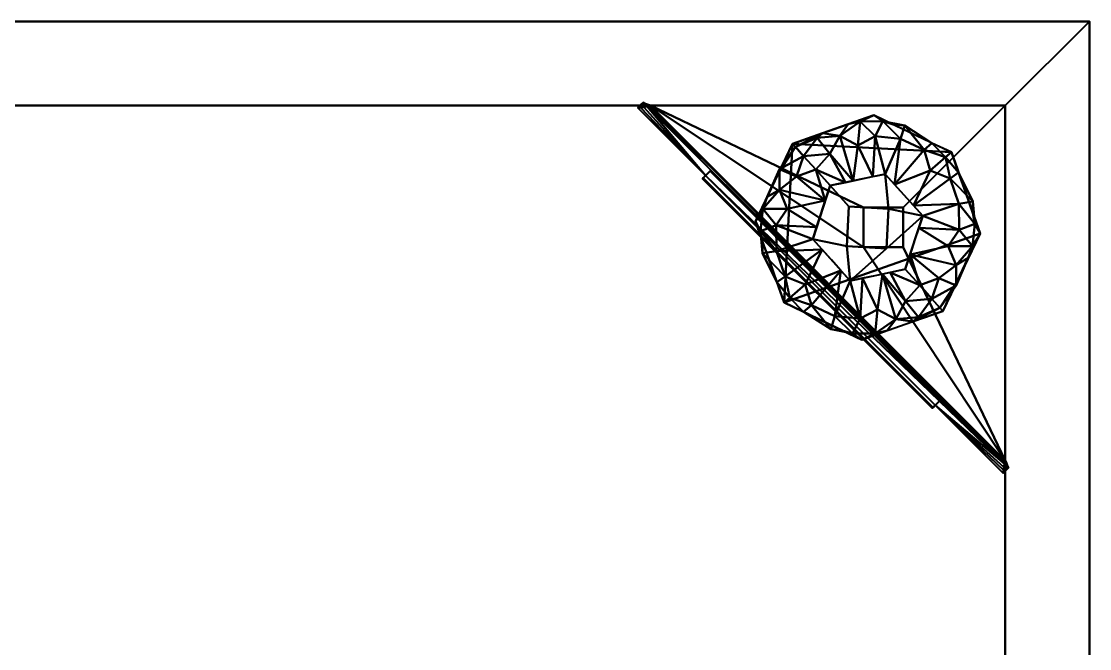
# Model space of a CAD drawing. Header units: millimetres. Extents: x -190 to 190, y -278 to 275.
# Drawn here: x 0 to 190, y 163.3 to 274.9 of the extents above; entities that cross this region are included whole.
import ezdxf

# ---------------------------------------------------------------- set-up
doc = ezdxf.new("R2010")
doc.units = ezdxf.units.MM
doc.layers.add('A-GENM', color=7, linetype='Continuous', lineweight=40)

msp = doc.modelspace()

# ---------------------------------------------------------------- meshes
at = {"layer": 'A-GENM', "color": 250, "true_color": 0x1d1d1d}
mesh = msp.add_polyface(dxfattribs=at)
corners = [(-190.03, 274.9, 684.72), (-190.03, -260.43, 684.72), (-175.03, -260.43, 684.72), (-175.03, 259.9, 684.72), (174.97, 259.9, 684.72), (174.97, -260.43, 684.72), (189.97, -260.43, 684.72), (189.97, 274.9, 684.72)]
mesh.append_faces([[corners[k] for k in face] for face in [(3, 0, 1, 2)]], dxfattribs={"vtx0": -1, "color": 250})
mesh.append_faces([[corners[k] for k in face] for face in [(0, 3, 4, 7)]], dxfattribs={"vtx0": -1, "vtx2": -1, "color": 250})
mesh.append_faces([[corners[k] for k in face] for face in [(6, 7, 4, 5)]], dxfattribs={"vtx1": -1, "color": 250})
mesh = msp.add_polyface(dxfattribs=at)
corners = [(-190.03, 274.9, 20), (189.97, 274.9, 20), (189.97, -260.43, 20), (174.97, -260.43, 20), (174.97, 259.9, 20), (-175.03, 259.9, 20), (-175.03, -260.43, 20), (-190.03, -260.43, 20)]
mesh.append_faces([[corners[k] for k in face] for face in [(4, 5, 0, 1)]], dxfattribs={"vtx1": -1, "vtx3": -1, "color": 250})
mesh.append_faces([[corners[k] for k in face] for face in [(2, 3, 4, 1)]], dxfattribs={"vtx2": -1, "color": 250})
mesh.append_faces([[corners[k] for k in face] for face in [(5, 6, 7, 0)]], dxfattribs={"vtx3": -1, "color": 250})
mesh = msp.add_polyface(dxfattribs=at)
corners = [(-190.03, 274.9, 684.72), (189.97, 274.9, 684.72), (189.97, 274.9, 20), (-190.03, 274.9, 20)]
mesh.append_faces([[corners[k] for k in face] for face in [(0, 1, 2, 3)]], dxfattribs={"color": 250})
at = {"layer": 'A-GENM', "color": 252, "true_color": 0x979697}
mesh = msp.add_polyface(dxfattribs=at)
corners = [(189.97, 274.9, 699.72), (-190.03, 274.9, 699.72), (-190.03, -275.43, 699.72), (189.97, -275.43, 699.72)]
mesh.append_faces([[corners[k] for k in face] for face in [(3, 0, 1, 2)]], dxfattribs={"color": 252})
mesh = msp.add_polyface(dxfattribs=at)
corners = [(189.97, 274.9, 684.72), (189.97, -275.43, 684.72), (-190.03, -275.43, 684.72), (-190.03, 274.9, 684.72)]
mesh.append_faces([[corners[k] for k in face] for face in [(2, 3, 0, 1)]], dxfattribs={"color": 252})
mesh = msp.add_polyface(dxfattribs=at)
corners = [(-190.03, 274.9, 699.72), (189.97, 274.9, 699.72), (189.97, 274.9, 684.72), (-190.03, 274.9, 684.72)]
mesh.append_faces([[corners[k] for k in face] for face in [(3, 0, 1, 2)]], dxfattribs={"color": 252})
at = {"layer": 'A-GENM', "color": 250, "true_color": 0x1d1d1d}
mesh = msp.add_polyface(dxfattribs=at)
corners = [(189.97, 274.9, 684.72), (189.97, -260.43, 684.72), (189.97, -260.43, 20), (189.97, 274.9, 20)]
mesh.append_faces([[corners[k] for k in face] for face in [(0, 1, 2, 3)]], dxfattribs={"color": 250})
at = {"layer": 'A-GENM', "color": 252, "true_color": 0x979697}
mesh = msp.add_polyface(dxfattribs=at)
corners = [(189.97, 274.9, 699.72), (189.97, -275.43, 699.72), (189.97, -275.43, 684.72), (189.97, 274.9, 684.72)]
mesh.append_faces([[corners[k] for k in face] for face in [(0, 1, 2, 3)]], dxfattribs={"color": 252})
at = {"layer": 'A-GENM', "color": 250, "true_color": 0x1d1d1d}
mesh = msp.add_polyface(dxfattribs=at)
corners = [(111.84, 259.9, 19.55), (111.84, 259.9, 18.6), (111.24, 259.77, 18.65), (110.66, 259.65, 18.8), (110.1, 259.57, 19.04), (109.59, 259.52, 19.37), (110.54, 260.47, 20.72), (110.85, 260.31, 20.62), (111.17, 260.17, 20.56), (111.51, 260.03, 20.51), (111.84, 259.9, 20.5), (111.84, 259.9, 20.03), (109.9, 259.83, 19.81), (110.22, 260.15, 20.26), (111.07, 259.83, 19.27), (110.85, 260.08, 20.17), (110.55, 259.93, 19.8), (111.3, 259.94, 19.83), (110.43, 259.78, 19.44), (111.3, 260.02, 20.19), (111.84, 259.9, 19.08), (110.38, 260.31, 20.49), (110.06, 259.99, 20.04)]
mesh.append_faces([[corners[k] for k in face] for face in [(5, 18, 4), (12, 18, 5)]], dxfattribs={"vtx0": -1, "vtx1": -1, "color": 250})
mesh.append_faces([[corners[k] for k in face] for face in [(20, 2, 14), (3, 18, 14), (16, 17, 14), (17, 19, 11), (17, 0, 14), (21, 7, 15), (16, 13, 15), (18, 16, 14), (16, 18, 12), (19, 17, 15), (16, 15, 17), (8, 19, 15), (11, 19, 9)]], dxfattribs={"vtx0": -1, "vtx1": -1, "vtx2": -1, "color": 250})
mesh.append_faces([[corners[k] for k in face] for face in [(18, 3, 4), (17, 11, 0), (19, 8, 9), (15, 7, 8), (14, 0, 20), (15, 13, 21)]], dxfattribs={"vtx0": -1, "vtx2": -1, "color": 250})
mesh.append_faces([[corners[k] for k in face] for face in [(16, 12, 22, 13)]], dxfattribs={"vtx0": -1, "vtx3": -1, "color": 250})
mesh.append_faces([[corners[k] for k in face] for face in [(10, 11, 9), (6, 7, 21)]], dxfattribs={"vtx1": -1, "color": 250})
mesh.append_faces([[corners[k] for k in face] for face in [(2, 3, 14)]], dxfattribs={"vtx1": -1, "vtx2": -1, "color": 250})
mesh.append_faces([[corners[k] for k in face] for face in [(20, 1, 2)]], dxfattribs={"vtx2": -1, "color": 250})
mesh = msp.add_polyface(dxfattribs=at)
corners = [(109.59, 259.52, 19.37), (121.66, 247.45, 19.37), (122.61, 248.4, 20.72), (110.54, 260.47, 20.72)]
mesh.append_faces([[corners[k] for k in face] for face in [(2, 3, 0, 1)]], dxfattribs={"color": 250})
mesh = msp.add_polyface(dxfattribs=at)
corners = [(111.84, 259.9, 20.5), (111.51, 260.03, 20.51), (111.17, 260.17, 20.56), (110.85, 260.31, 20.62), (110.54, 260.47, 20.72), (122.61, 248.4, 20.72), (122.49, 248.28, 20.95), (122.45, 248.25, 21.24), (163.31, 207.39, 21.24), (163.35, 207.43, 20.95), (163.46, 207.54, 20.72), (175.53, 195.47, 20.72), (175.38, 195.78, 20.62), (175.23, 196.11, 20.56), (175.1, 196.44, 20.51), (174.97, 196.78, 20.5)]
mesh.append_faces([[corners[k] for k in face] for face in [(9, 6, 7, 8), (0, 14, 15)]], dxfattribs={"vtx0": -1, "color": 250})
mesh.append_faces([[corners[k] for k in face] for face in [(13, 10, 12), (3, 5, 2)]], dxfattribs={"vtx0": -1, "vtx1": -1, "color": 250})
mesh.append_faces([[corners[k] for k in face] for face in [(14, 5, 10), (1, 5, 14)]], dxfattribs={"vtx0": -1, "vtx1": -1, "vtx2": -1, "color": 250})
mesh.append_faces([[corners[k] for k in face] for face in [(10, 5, 6, 9), (14, 0, 1)]], dxfattribs={"vtx0": -1, "vtx2": -1, "color": 250})
mesh.append_faces([[corners[k] for k in face] for face in [(1, 2, 5), (13, 14, 10)]], dxfattribs={"vtx1": -1, "vtx2": -1, "color": 250})
mesh.append_faces([[corners[k] for k in face] for face in [(3, 4, 5), (10, 11, 12)]], dxfattribs={"vtx2": -1, "color": 250})
mesh = msp.add_polyface(dxfattribs=at)
corners = [(174.97, 259.9, 684.72), (-175.03, 259.9, 684.72), (-175.03, 259.9, 20), (174.97, 259.9, 20)]
mesh.append_faces([[corners[k] for k in face] for face in [(0, 1, 2, 3)]], dxfattribs={"color": 250})
mesh = msp.add_polyface(dxfattribs=at)
corners = [(109.59, 259.52, 19.37), (110.1, 259.57, 19.04), (110.66, 259.65, 18.8), (111.24, 259.77, 18.65), (111.84, 259.9, 18.6), (174.97, 196.78, 18.6), (174.84, 196.18, 18.65), (174.72, 195.59, 18.8), (174.63, 195.04, 19.04), (174.58, 194.52, 19.37), (162.51, 206.59, 19.37), (162.11, 206.19, 20.23), (161.97, 206.05, 21.24), (121.11, 246.9, 21.24), (121.25, 247.04, 20.23), (121.66, 247.45, 19.37)]
mesh.append_faces([[corners[k] for k in face] for face in [(8, 10, 7), (2, 15, 1)]], dxfattribs={"vtx0": -1, "vtx1": -1, "color": 250})
mesh.append_faces([[corners[k] for k in face] for face in [(6, 10, 15), (6, 15, 3)]], dxfattribs={"vtx0": -1, "vtx1": -1, "vtx2": -1, "color": 250})
mesh.append_faces([[corners[k] for k in face] for face in [(15, 2, 3), (10, 6, 7)]], dxfattribs={"vtx0": -1, "vtx2": -1, "color": 250})
mesh.append_faces([[corners[k] for k in face] for face in [(13, 14, 11, 12), (5, 6, 4)]], dxfattribs={"vtx1": -1, "color": 250})
mesh.append_faces([[corners[k] for k in face] for face in [(3, 4, 6)]], dxfattribs={"vtx1": -1, "vtx2": -1, "color": 250})
mesh.append_faces([[corners[k] for k in face] for face in [(14, 15, 10, 11)]], dxfattribs={"vtx1": -1, "vtx3": -1, "color": 250})
mesh.append_faces([[corners[k] for k in face] for face in [(8, 9, 10), (15, 0, 1)]], dxfattribs={"vtx2": -1, "color": 250})
mesh = msp.add_polyface(dxfattribs=at)
corners = [(174.97, 259.9, 20.5), (111.84, 259.9, 20.5), (174.97, 196.78, 20.5), (149.76, 234.7, 20.5), (149.76, 241.77, 20.5), (156.83, 241.77, 20.5), (156.83, 234.7, 20.5)]
mesh.append_faces([[corners[k] for k in face] for face in [(4, 1, 3)]], dxfattribs={"vtx0": -1, "vtx1": -1, "color": 250})
mesh.append_faces([[corners[k] for k in face] for face in [(3, 1, 2), (6, 2, 0, 5)]], dxfattribs={"vtx0": -1, "vtx2": -1, "color": 250})
mesh.append_faces([[corners[k] for k in face] for face in [(6, 3, 2)]], dxfattribs={"vtx1": -1, "vtx2": -1, "color": 250})
mesh.append_faces([[corners[k] for k in face] for face in [(4, 5, 0, 1)]], dxfattribs={"vtx1": -1, "vtx3": -1, "color": 250})
mesh = msp.add_polyface(dxfattribs=at)
corners = [(174.97, 196.78, 18.6), (111.84, 259.9, 18.6), (174.97, 259.9, 18.6), (156.83, 241.77, 18.6), (149.76, 241.77, 18.6), (149.76, 234.7, 18.6), (156.83, 234.7, 18.6)]
mesh.append_faces([[corners[k] for k in face] for face in [(5, 1, 4)]], dxfattribs={"vtx0": -1, "vtx1": -1, "color": 250})
mesh.append_faces([[corners[k] for k in face] for face in [(0, 5, 6), (2, 3, 4, 1)]], dxfattribs={"vtx0": -1, "vtx2": -1, "color": 250})
mesh.append_faces([[corners[k] for k in face] for face in [(0, 1, 5)]], dxfattribs={"vtx1": -1, "vtx2": -1, "color": 250})
mesh.append_faces([[corners[k] for k in face] for face in [(2, 0, 6, 3)]], dxfattribs={"vtx1": -1, "vtx3": -1, "color": 250})
mesh = msp.add_polyface(dxfattribs=at)
corners = [(174.97, 259.9, 18.6), (111.84, 259.9, 18.6), (111.84, 259.9, 19.55), (111.84, 259.9, 20.03), (111.84, 259.9, 20.5), (174.97, 259.9, 20.5)]
mesh.append_faces([[corners[k] for k in face] for face in [(2, 5, 0, 1)]], dxfattribs={"vtx0": -1, "color": 250})
mesh.append_faces([[corners[k] for k in face] for face in [(3, 4, 5, 2)]], dxfattribs={"vtx2": -1, "color": 250})
mesh = msp.add_polyface(dxfattribs=at)
corners = [(174.97, -260.43, 684.72), (174.97, 259.9, 684.72), (174.97, 259.9, 20), (174.97, -260.43, 20)]
mesh.append_faces([[corners[k] for k in face] for face in [(0, 1, 2, 3)]], dxfattribs={"color": 250})
mesh = msp.add_polyface(dxfattribs=at)
corners = [(174.97, 259.9, 20.5), (174.97, 196.78, 20.5), (174.97, 196.78, 19.55), (174.97, 196.78, 19.08), (174.97, 196.78, 18.6), (174.97, 259.9, 18.6)]
mesh.append_faces([[corners[k] for k in face] for face in [(5, 3, 4)]], dxfattribs={"vtx0": -1, "color": 250})
mesh.append_faces([[corners[k] for k in face] for face in [(1, 2, 0)]], dxfattribs={"vtx1": -1, "color": 250})
mesh.append_faces([[corners[k] for k in face] for face in [(5, 0, 2, 3)]], dxfattribs={"vtx1": -1, "vtx3": -1, "color": 250})
at = {"layer": 'A-GENM', "color": 250, "true_color": 0x191919}
mesh = msp.add_polyface(dxfattribs=at)
corners = [(163.86, 223.35), (149.42, 218.26), (135.62, 224.87), (130.52, 239.31), (137.13, 253.11), (151.57, 258.21), (165.38, 251.6), (170.47, 237.16)]
mesh.append_faces([[corners[k] for k in face] for face in [(4, 2, 3)]], dxfattribs={"vtx0": -1, "color": 250})
mesh.append_faces([[corners[k] for k in face] for face in [(1, 2, 7, 0), (5, 6, 4)]], dxfattribs={"vtx1": -1, "color": 250})
mesh.append_faces([[corners[k] for k in face] for face in [(6, 7, 2, 4)]], dxfattribs={"vtx1": -1, "vtx2": -1, "vtx3": -1, "color": 250})
mesh = msp.add_polyface(dxfattribs=at)
corners = [(157.18, 230.79, 10), (159.74, 227.95, 9.24), (161.9, 225.53, 7.07), (163.35, 223.92, 3.83), (163.86, 223.35), (170.47, 237.16), (165.38, 251.6), (151.57, 258.21), (137.13, 253.11), (137.64, 252.55, 3.83), (139.09, 250.93, 7.07), (141.26, 248.52, 9.24), (143.81, 245.67, 10), (153.6, 247.74, 10), (160.28, 240.3, 10), (158.9, 236.07, 10), (149.24, 246.82, 10), (166.3, 228.46), (142.47, 255), (158.04, 233.43, 10), (146.53, 246.25, 10), (166.2, 231.53, 7.07), (163.15, 229.18, 8.31), (145.51, 254.56, 7.07), (141.49, 254.18, 5.56), (166.77, 237.83, 7.78), (167.92, 244.38), (156.94, 244.02, 10), (165.18, 246.94, 7.07), (160.51, 252.06, 7.07), (151.83, 254.46, 7.78), (158.47, 254.9), (166.21, 227.89, 4.72), (143.76, 251.33, 8.81), (168.38, 232.81), (169.12, 234.9, 4.51), (169.56, 238.88, 4.21), (166.73, 242.46, 7.35), (169.19, 240.77), (169.21, 242.83, 3.75), (147.02, 256.6), (149.17, 257.11, 4.51), (153.18, 257.12, 4.21), (156.32, 254.01, 7.32), (155.02, 256.55), (157.07, 256.36, 3.72), (159.59, 238.18, 10), (164.82, 234.91, 8.83), (166.65, 247.99), (158.61, 242.16, 10), (161.6, 248.36, 8.64), (164.34, 250.76, 4.99), (161.92, 253.25), (155.27, 245.88, 10), (148.73, 252.83, 8.83), (147.88, 246.53, 10), (151.42, 247.28, 10)]
mesh.append_faces([[corners[k] for k in face] for face in [(9, 18, 8)]], dxfattribs={"vtx0": -1, "color": 250})
mesh.append_faces([[corners[k] for k in face] for face in [(53, 43, 13)]], dxfattribs={"vtx0": -1, "vtx1": -1, "color": 250})
mesh.append_faces([[corners[k] for k in face] for face in [(21, 47, 19), (37, 14, 25), (37, 25, 36), (42, 45, 44), (33, 11, 20), (19, 22, 21), (33, 23, 24), (19, 1, 22), (55, 23, 33), (3, 17, 32), (18, 24, 23), (22, 32, 21), (18, 9, 24), (41, 30, 42), (35, 36, 25), (39, 48, 28), (7, 41, 42), (29, 53, 50), (40, 23, 41), (29, 51, 52), (32, 22, 2), (35, 5, 36), (33, 24, 10), (55, 54, 23), (32, 34, 21), (47, 35, 25), (21, 34, 35), (39, 28, 37), (38, 39, 36), (28, 49, 37), (36, 39, 37), (54, 41, 23), (43, 42, 30), (45, 42, 43), (43, 30, 13), (29, 45, 43), (35, 47, 21), (46, 47, 25), (51, 50, 28), (50, 49, 28), (28, 48, 51), (43, 53, 29), (29, 50, 51), (45, 29, 52), (41, 54, 30), (54, 56, 30)]], dxfattribs={"vtx0": -1, "vtx1": -1, "vtx2": -1, "color": 250})
mesh.append_faces([[corners[k] for k in face] for face in [(22, 1, 2), (32, 2, 3), (24, 9, 10), (33, 10, 11), (51, 48, 6), (35, 34, 5), (37, 49, 14), (25, 14, 46), (36, 5, 38), (41, 7, 40), (51, 6, 52)]], dxfattribs={"vtx0": -1, "vtx2": -1, "color": 250})
mesh.append_faces([[corners[k] for k in face] for face in [(39, 38, 26, 48)]], dxfattribs={"vtx0": -1, "vtx3": -1, "color": 250})
mesh.append_faces([[corners[k] for k in face] for face in [(16, 56, 54, 55), (15, 19, 47, 46), (17, 34, 32), (20, 55, 33), (27, 49, 50, 53), (56, 13, 30), (40, 18, 23), (31, 44, 45, 52), (44, 7, 42)]], dxfattribs={"vtx1": -1, "vtx2": -1, "color": 250})
mesh.append_faces([[corners[k] for k in face] for face in [(19, 0, 1), (3, 4, 17), (11, 12, 20)]], dxfattribs={"vtx2": -1, "color": 250})
mesh = msp.add_polyface(dxfattribs=at)
corners = [(137.13, 253.11), (130.52, 239.31), (135.62, 224.87), (149.42, 218.26), (163.86, 223.35), (163.35, 223.92, 3.83), (161.9, 225.53, 7.07), (159.74, 227.95, 9.24), (157.18, 230.79, 10), (147.39, 228.73, 10), (140.71, 236.17, 10), (143.81, 245.67, 10), (141.26, 248.52, 9.24), (139.09, 250.93, 7.07), (137.64, 252.55, 3.83), (142.09, 240.4, 10), (151.75, 229.65, 10), (134.69, 248.01), (158.52, 221.47), (142.95, 243.04, 10), (154.47, 230.22, 10), (134.8, 244.94, 7.07), (137.85, 247.29, 8.31), (155.48, 221.91, 7.07), (159.5, 222.29, 5.56), (134.22, 238.64, 7.78), (133.07, 232.09), (144.05, 232.45, 10), (135.81, 229.52, 7.07), (140.48, 224.41, 7.07), (149.16, 222.01, 7.78), (142.52, 221.57), (134.78, 248.58, 4.72), (157.23, 225.14, 8.81), (132.61, 243.66), (131.87, 241.57, 4.51), (131.43, 237.59, 4.21), (134.26, 234.01, 7.35), (131.8, 235.7), (131.78, 233.64, 3.75), (153.97, 219.87), (151.82, 219.36, 4.51), (147.81, 219.35, 4.21), (144.67, 222.46, 7.32), (145.97, 219.91), (143.92, 220.11, 3.72), (141.4, 238.28, 10), (136.18, 241.55, 8.83), (134.34, 228.48), (142.38, 234.31, 10), (139.39, 228.1, 8.64), (136.66, 225.7, 4.99), (139.07, 223.22), (145.72, 230.59, 10), (152.26, 223.64, 8.83), (153.11, 229.93, 10), (149.57, 229.19, 10)]
mesh.append_faces([[corners[k] for k in face] for face in [(5, 18, 4)]], dxfattribs={"vtx0": -1, "color": 250})
mesh.append_faces([[corners[k] for k in face] for face in [(14, 32, 13), (53, 43, 9)]], dxfattribs={"vtx0": -1, "vtx1": -1, "color": 250})
mesh.append_faces([[corners[k] for k in face] for face in [(33, 7, 20), (21, 47, 19), (37, 10, 25), (37, 25, 36), (42, 45, 44), (19, 12, 22), (33, 23, 24), (55, 23, 33), (14, 17, 32), (18, 24, 23), (22, 32, 21), (21, 19, 22), (18, 5, 24), (41, 30, 42), (35, 36, 25), (28, 51, 50), (3, 41, 42), (29, 53, 50), (40, 23, 41), (29, 51, 52), (32, 22, 13), (35, 1, 36), (33, 24, 6), (55, 54, 23), (32, 34, 21), (47, 35, 25), (21, 34, 35), (39, 28, 37), (38, 39, 36), (28, 49, 37), (36, 39, 37), (54, 41, 23), (43, 42, 30), (45, 42, 43), (43, 30, 9), (29, 45, 43), (35, 47, 21), (46, 47, 25), (39, 48, 28), (50, 49, 28), (28, 48, 51), (43, 53, 29), (29, 50, 51), (45, 29, 52), (41, 54, 30), (54, 56, 30)]], dxfattribs={"vtx0": -1, "vtx1": -1, "vtx2": -1, "color": 250})
mesh.append_faces([[corners[k] for k in face] for face in [(24, 5, 6), (22, 12, 13), (33, 6, 7), (25, 10, 46), (35, 34, 1), (51, 48, 2), (36, 1, 38), (41, 3, 40), (51, 2, 52)]], dxfattribs={"vtx0": -1, "vtx2": -1, "color": 250})
mesh.append_faces([[corners[k] for k in face] for face in [(39, 38, 26, 48)]], dxfattribs={"vtx0": -1, "vtx3": -1, "color": 250})
mesh.append_faces([[corners[k] for k in face] for face in [(15, 19, 47, 46), (17, 34, 32), (20, 55, 33), (16, 56, 54, 55), (27, 49, 50, 53), (49, 10, 37), (56, 9, 30), (40, 18, 23), (31, 44, 45, 52), (44, 3, 42)]], dxfattribs={"vtx1": -1, "vtx2": -1, "color": 250})
mesh.append_faces([[corners[k] for k in face] for face in [(19, 11, 12), (7, 8, 20), (14, 0, 17)]], dxfattribs={"vtx2": -1, "color": 250})
at = {"layer": 'A-GENM', "color": 250, "true_color": 0x1d1d1d}
mesh = msp.add_polyface(dxfattribs=at)
corners = [(122.61, 248.4, 20.72), (121.66, 247.45, 19.37), (121.25, 247.04, 20.23), (121.11, 246.9, 21.24), (122.45, 248.25, 21.24), (122.49, 248.28, 20.95)]
mesh.append_faces([[corners[k] for k in face] for face in [(0, 1, 2, 5)]], dxfattribs={"vtx2": -1, "color": 250})
mesh.append_faces([[corners[k] for k in face] for face in [(2, 3, 4, 5)]], dxfattribs={"vtx3": -1, "color": 250})
mesh = msp.add_polyface(dxfattribs=at)
corners = [(122.45, 248.25, 21.24), (121.11, 246.9, 21.24), (121.11, 246.9, 29.91), (122.45, 248.25, 29.91)]
mesh.append_faces([[corners[k] for k in face] for face in [(2, 3, 0, 1)]], dxfattribs={"color": 250})
mesh = msp.add_polyface(dxfattribs=at)
corners = [(121.11, 246.9, 29.91), (161.97, 206.05, 29.91), (163.31, 207.39, 29.91), (122.45, 248.25, 29.91)]
mesh.append_faces([[corners[k] for k in face] for face in [(1, 2, 3, 0)]], dxfattribs={"color": 250})
mesh = msp.add_polyface(dxfattribs=at)
corners = [(163.31, 207.39, 21.24), (122.45, 248.25, 21.24), (122.45, 248.25, 29.91), (163.31, 207.39, 29.91)]
mesh.append_faces([[corners[k] for k in face] for face in [(2, 3, 0, 1)]], dxfattribs={"color": 250})
at = {"layer": 'A-GENM', "color": 250, "true_color": 0x191919}
mesh = msp.add_polyface(dxfattribs=at)
corners = [(143.81, 245.67, 10), (140.71, 236.17, 10), (147.39, 228.73, 10), (157.18, 230.79, 10), (160.28, 240.3, 10), (153.6, 247.74, 10), (147.15, 241.95, 10), (154.22, 241.57, 10), (153.84, 234.51, 10), (146.78, 234.89, 10)]
mesh.append_faces([[corners[k] for k in face] for face in [(9, 2, 8)]], dxfattribs={"vtx0": -1, "vtx1": -1, "color": 250})
mesh.append_faces([[corners[k] for k in face] for face in [(4, 7, 8), (7, 4, 5), (1, 9, 6, 0), (9, 1, 2)]], dxfattribs={"vtx0": -1, "vtx2": -1, "color": 250})
mesh.append_faces([[corners[k] for k in face] for face in [(8, 2, 3, 4)]], dxfattribs={"vtx0": -1, "vtx3": -1, "color": 250})
mesh.append_faces([[corners[k] for k in face] for face in [(5, 0, 6, 7)]], dxfattribs={"vtx1": -1, "vtx3": -1, "color": 250})
at = {"layer": 'A-GENM', "color": 250, "true_color": 0x1d1d1d}
mesh = msp.add_polyface(dxfattribs=at)
corners = [(121.11, 246.9, 29.91), (121.11, 246.9, 21.24), (161.97, 206.05, 21.24), (161.97, 206.05, 29.91)]
mesh.append_faces([[corners[k] for k in face] for face in [(2, 3, 0, 1)]], dxfattribs={"color": 250})
at = {"layer": 'A-GENM', "color": 250, "true_color": 0x191919}
mesh = msp.add_polyface(dxfattribs=at)
corners = [(153.84, 234.51, 35), (146.78, 234.89, 35), (147.15, 241.95, 35), (147.15, 241.95, 28.75), (147.15, 241.95, 22.5), (147.15, 241.95, 16.25), (147.15, 241.95, 10), (146.78, 234.89, 10), (153.84, 234.51, 10), (153.84, 234.51, 16.25), (153.84, 234.51, 22.5), (153.84, 234.51, 28.75)]
mesh.append_faces([[corners[k] for k in face] for face in [(7, 1, 4)]], dxfattribs={"vtx0": -1, "vtx1": -1, "vtx2": -1, "color": 250})
mesh.append_faces([[corners[k] for k in face] for face in [(10, 11, 1, 7)]], dxfattribs={"vtx1": -1, "vtx2": -1, "vtx3": -1, "color": 250})
mesh.append_faces([[corners[k] for k in face] for face in [(11, 0, 1), (5, 6, 7, 4)]], dxfattribs={"vtx2": -1, "color": 250})
mesh.append_faces([[corners[k] for k in face] for face in [(7, 8, 9, 10), (1, 2, 3, 4)]], dxfattribs={"vtx3": -1, "color": 250})
mesh = msp.add_polyface(dxfattribs=at)
corners = [(153.84, 234.51, 35), (154.22, 241.57, 35), (147.15, 241.95, 35), (146.78, 234.89, 35)]
mesh.append_faces([[corners[k] for k in face] for face in [(0, 1, 2, 3)]], dxfattribs={"color": 250})
mesh = msp.add_polyface(dxfattribs=at)
corners = [(147.15, 241.95, 10), (147.15, 241.95, 16.25), (147.15, 241.95, 22.5), (147.15, 241.95, 28.75), (147.15, 241.95, 35), (154.22, 241.57, 35), (153.84, 234.51, 35), (153.84, 234.51, 28.75), (153.84, 234.51, 22.5), (153.84, 234.51, 16.25), (153.84, 234.51, 10), (154.22, 241.57, 10)]
mesh.append_faces([[corners[k] for k in face] for face in [(7, 5, 6)]], dxfattribs={"vtx0": -1, "color": 250})
mesh.append_faces([[corners[k] for k in face] for face in [(11, 2, 5), (8, 11, 5, 7)]], dxfattribs={"vtx0": -1, "vtx1": -1, "vtx2": -1, "color": 250})
mesh.append_faces([[corners[k] for k in face] for face in [(1, 2, 11, 0)]], dxfattribs={"vtx1": -1, "color": 250})
mesh.append_faces([[corners[k] for k in face] for face in [(3, 4, 5, 2), (9, 10, 11, 8)]], dxfattribs={"vtx2": -1, "color": 250})
at = {"layer": 'A-GENM', "color": 250, "true_color": 0x1d1d1d}
mesh = msp.add_polyface(dxfattribs=at)
corners = [(156.83, 241.77, 20.5), (149.76, 241.77, 20.5), (149.76, 234.7, 20.5), (149.76, 234.7, 20.02), (149.76, 234.7, 19.55), (149.76, 234.7, 19.07), (149.76, 234.7, 18.6), (149.76, 241.77, 18.6), (156.83, 241.77, 18.6), (156.83, 241.77, 19.07), (156.83, 241.77, 19.55), (156.83, 241.77, 20.02)]
mesh.append_faces([[corners[k] for k in face] for face in [(7, 4, 5, 6)]], dxfattribs={"vtx0": -1, "color": 250})
mesh.append_faces([[corners[k] for k in face] for face in [(1, 4, 7)]], dxfattribs={"vtx0": -1, "vtx1": -1, "vtx2": -1, "color": 250})
mesh.append_faces([[corners[k] for k in face] for face in [(1, 7, 10, 11)]], dxfattribs={"vtx0": -1, "vtx1": -1, "vtx3": -1, "color": 250})
mesh.append_faces([[corners[k] for k in face] for face in [(0, 1, 11)]], dxfattribs={"vtx1": -1, "color": 250})
mesh.append_faces([[corners[k] for k in face] for face in [(1, 2, 3, 4), (7, 8, 9, 10)]], dxfattribs={"vtx3": -1, "color": 250})
mesh = msp.add_polyface(dxfattribs=at)
corners = [(149.76, 234.7, 18.6), (149.76, 234.7, 19.07), (149.76, 234.7, 19.55), (149.76, 234.7, 20.02), (149.76, 234.7, 20.5), (156.83, 234.7, 20.5), (156.83, 241.77, 20.5), (156.83, 241.77, 20.02), (156.83, 241.77, 19.55), (156.83, 241.77, 19.07), (156.83, 241.77, 18.6), (156.83, 234.7, 18.6)]
mesh.append_faces([[corners[k] for k in face] for face in [(2, 5, 11)]], dxfattribs={"vtx0": -1, "vtx1": -1, "vtx2": -1, "color": 250})
mesh.append_faces([[corners[k] for k in face] for face in [(5, 7, 8, 11)]], dxfattribs={"vtx0": -1, "vtx2": -1, "vtx3": -1, "color": 250})
mesh.append_faces([[corners[k] for k in face] for face in [(9, 10, 11, 8), (5, 6, 7), (3, 4, 5, 2)]], dxfattribs={"vtx2": -1, "color": 250})
mesh.append_faces([[corners[k] for k in face] for face in [(11, 0, 1, 2)]], dxfattribs={"vtx3": -1, "color": 250})
mesh = msp.add_polyface(dxfattribs=at)
corners = [(163.31, 207.39, 21.24), (161.97, 206.05, 21.24), (162.11, 206.19, 20.23), (162.51, 206.59, 19.37), (163.46, 207.54, 20.72), (163.35, 207.43, 20.95)]
mesh.append_faces([[corners[k] for k in face] for face in [(2, 5, 0, 1)]], dxfattribs={"vtx0": -1, "color": 250})
mesh.append_faces([[corners[k] for k in face] for face in [(4, 5, 2, 3)]], dxfattribs={"vtx1": -1, "color": 250})
mesh = msp.add_polyface(dxfattribs=at)
corners = [(161.97, 206.05, 21.24), (163.31, 207.39, 21.24), (163.31, 207.39, 29.91), (161.97, 206.05, 29.91)]
mesh.append_faces([[corners[k] for k in face] for face in [(0, 1, 2, 3)]], dxfattribs={"color": 250})
mesh = msp.add_polyface(dxfattribs=at)
corners = [(163.46, 207.54, 20.72), (162.51, 206.59, 19.37), (174.58, 194.52, 19.37), (175.53, 195.47, 20.72)]
mesh.append_faces([[corners[k] for k in face] for face in [(0, 1, 2, 3)]], dxfattribs={"color": 250})
mesh = msp.add_polyface(dxfattribs=at)
corners = [(175.53, 195.47, 20.72), (174.58, 194.52, 19.37), (174.63, 195.04, 19.04), (174.72, 195.59, 18.8), (174.84, 196.18, 18.65), (174.97, 196.78, 18.6), (174.97, 196.78, 19.08), (174.97, 196.78, 19.55), (174.97, 196.78, 20.5), (175.1, 196.44, 20.51), (175.23, 196.11, 20.56), (175.38, 195.78, 20.62), (174.9, 194.83, 19.81), (175.21, 195.15, 20.26), (175.05, 196.15, 19.98), (174.83, 195.47, 19.33), (175.37, 195.31, 20.49), (175.17, 195.68, 20.2), (175, 195.46, 19.81), (174.94, 196.08, 19.48), (174.88, 196.1, 19.08), (174.97, 196.78, 20.03), (175.06, 194.99, 20.04)]
mesh.append_faces([[corners[k] for k in face] for face in [(13, 17, 16)]], dxfattribs={"vtx0": -1, "vtx1": -1, "color": 250})
mesh.append_faces([[corners[k] for k in face] for face in [(18, 15, 19), (14, 17, 18), (2, 15, 12), (13, 18, 17), (19, 15, 20), (17, 14, 10), (9, 14, 21), (19, 14, 18), (6, 19, 20), (12, 15, 18), (16, 17, 11), (14, 19, 7), (3, 20, 15), (4, 6, 20)]], dxfattribs={"vtx0": -1, "vtx1": -1, "vtx2": -1, "color": 250})
mesh.append_faces([[corners[k] for k in face] for face in [(14, 9, 10), (20, 3, 4), (14, 7, 21)]], dxfattribs={"vtx0": -1, "vtx2": -1, "color": 250})
mesh.append_faces([[corners[k] for k in face] for face in [(18, 13, 22, 12)]], dxfattribs={"vtx0": -1, "vtx3": -1, "color": 250})
mesh.append_faces([[corners[k] for k in face] for face in [(1, 2, 12)]], dxfattribs={"vtx1": -1, "color": 250})
mesh.append_faces([[corners[k] for k in face] for face in [(2, 3, 15), (6, 7, 19), (10, 11, 17)]], dxfattribs={"vtx1": -1, "vtx2": -1, "color": 250})
mesh.append_faces([[corners[k] for k in face] for face in [(21, 8, 9), (4, 5, 6), (11, 0, 16)]], dxfattribs={"vtx2": -1, "color": 250})

doc.saveas('drawing.dxf')
